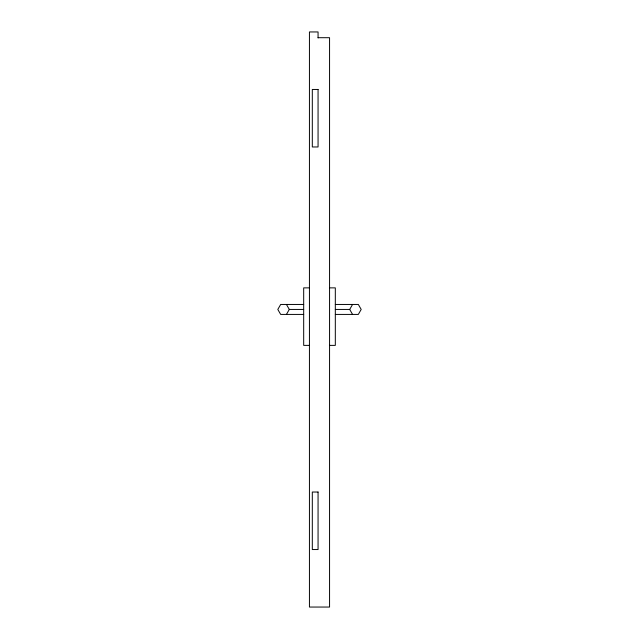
<?xml version="1.0" encoding="UTF-8"?>
<svg xmlns="http://www.w3.org/2000/svg" width="639" height="639" viewBox="0 0 639 639"><rect width="100%" height="100%" fill="white"/><g stroke="black" fill="none" stroke-linecap="round" stroke-linejoin="round"><path stroke-width="0.96" d="M286.432 314.42L289.307 309.436L303.685 309.436M335.315 309.436L349.693 309.436L352.568 304.452M318.062 37.701L329.564 37.701L329.564 607.05L309.436 607.05L309.436 31.95L318.062 31.95L318.062 37.941M309.436 287.869L303.685 287.869L303.685 345.379L309.436 345.379M329.564 287.869L335.315 287.869L335.315 345.379L329.564 345.379M303.685 304.452L280.681 304.452L277.805 309.436L280.681 314.42L303.685 314.42M335.315 304.452L358.319 304.452L361.195 309.436L358.319 314.42L335.315 314.42M349.693 309.436L352.568 314.42M286.432 304.452L289.307 309.436M318.062 89.46L312.311 89.46L312.311 146.97L318.062 146.97L318.062 89.46M318.062 492.03L312.311 492.03L312.311 549.54L318.062 549.54L318.062 492.03"/></g></svg>
